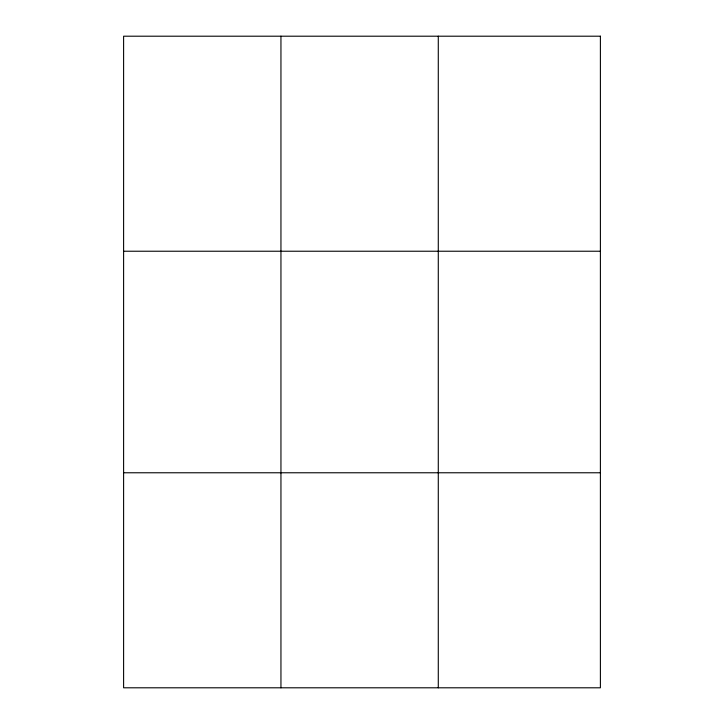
<?xml version="1.0" encoding="UTF-8"?>
<svg xmlns="http://www.w3.org/2000/svg" width="724" height="724" viewBox="0 0 724 724"><rect width="100%" height="100%" fill="white"/><g stroke="black" fill="none" stroke-linecap="round" stroke-linejoin="round"><path stroke-width="1.09" d="M280.948 687.8L280.948 36.2M438.282 687.8L438.282 36.2M123.605 251.228L600.395 251.228M123.605 472.772L600.395 472.772M600.395 36.2L600.395 687.8L123.605 687.8L123.605 36.2L600.395 36.2"/></g></svg>
